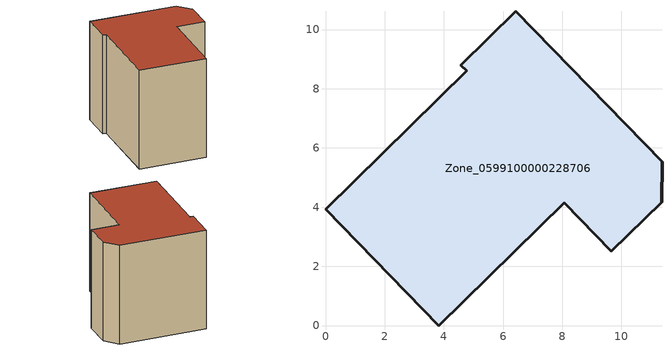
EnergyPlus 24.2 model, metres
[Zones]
Zone_0599100000228706
 floor ground (C_G): 6.43,10.61 11.37,5.54 11.36,4.17 9.66,2.5 8.06,4.14 3.82,0 0,3.92 4.77,8.6 4.57,8.8 z0
 wall outside (C_F): 0,3.92 3.82,0 8.06,4.14 9.66,2.5 11.36,4.17 11.37,5.54 6.43,10.61 4.57,8.8 4.77,8.6 0,3.92 z0:8.32
 roof outside (C_R): 6.43,10.61 4.57,8.8 4.77,8.6 0,3.92 3.82,0 8.06,4.14 9.66,2.5 11.36,4.17 11.37,5.54 z8.32
[BUILDING]
Pand.0599100000228706: North Axis=0; Terrain=City; Loads Convergence Tolerance Value=0.04; Temperature Convergence Tolerance Value=0.4; Solar Distribution=FullExterior; Maximum Number of Warmup Days=25; Minimum Number of Warmup Days=1
[Site:Location]
Rotterdam.The.Hague.AP_ZH_NLD Design_Conditions: Latitude=51.96; Longitude=4.45; Time Zone=1; Elevation=-4.5
[SITE:GROUNDTEMPERATURE:BUILDINGSURFACE]
18, 18, 18, 18, 18, 18, 18, 18, 18, 18, 18, 18
[MATERIAL] Thermal Absorptance=0.9; Solar Absorptance=0.7; Visible Absorptance=0.7
Name | Roughness | Thickness | Conductivity | Density | Specific Heat
G.TC.1975-1991 | MediumSmooth | 0.15 | 0.288461 | 540 | 1210
F.TC.1975-1991 | Rough | 0.3 | 0.230769 | 1920 | 840
R.TC.1975-1991 | MediumRough | 0.2 | 0.153846 | 1500 | 1000
[CONSTRUCTION]
C_G: G.TC.1975-1991
C_F: F.TC.1975-1991
C_R: R.TC.1975-1991
[ZONE]
Zone_0599100000228706: Type=1; Multiplier=1; Ceiling Height=Autocalculate; Volume=Autocalculate; Floor Area=autocalculate; Part of Total Floor Area=Yes
[ZONEINFILTRATION:DESIGNFLOWRATE]
Infil_Zone_0599100000228706: Zone or ZoneList or Space or SpaceList=Zone_0599100000228706; Schedule=AlwaysOn; Design Flow Rate Calculation Method=Flow/Area; Flow Rate per Floor Area=0.003; Constant Term Coefficient=1; Temperature Term Coefficient=0; Velocity Term Coefficient=0; Velocity Squared Term Coefficient=0
[HVACTEMPLATE:ZONE:IDEALLOADSAIRSYSTEM]
Zone_0599100000228706: Maximum Heating Supply Air Temperature=50; Minimum Cooling Supply Air Temperature=13; Maximum Heating Supply Air Humidity Ratio=0.0156; Minimum Cooling Supply Air Humidity Ratio=0.0077; Heating Limit=NoLimit; Cooling Limit=NoLimit; Dehumidification Control Type=ConstantSensibleHeatRatio; Cooling Sensible Heat Ratio=0.7; Dehumidification Setpoint=60; Humidification Control Type=None; Humidification Setpoint=30; Outdoor Air Method=None; Outdoor Air Flow Rate per Person=0.00944; Outdoor Air Flow Rate per Zone Floor Area=0; Outdoor Air Flow Rate per Zone=0; Demand Controlled Ventilation Type=None; Outdoor Air Economizer Type=NoEconomizer; Heat Recovery Type=None; Sensible Heat Recovery Effectiveness=0.7; Latent Heat Recovery Effectiveness=0.65
[ZONECONTROL:THERMOSTAT]
ThermostatControl_Zone_0599100000228706: Zone or ZoneList=Zone_0599100000228706; Control Type Schedule=DualSetpointControlType; Control 1=Thermostat_Zone_0599100000228706; Temperature Difference Between Cutout And Setpoint=0
[THERMOSTATSETPOINT:DUALSETPOINT]
Thermostat_Zone_0599100000228706: Heating Setpoint Temperature Schedule=HeatingSetpoint_Zone_0599100000228706; Cooling Setpoint Temperature Schedule=CoolingSetpoint_Zone_0599100000228706
[SCHEDULE:COMPACT]
HeatingSetpoint_Zone_0599100000228706: Through: 12/31, For: AllDays, Until: 24:00, 21
CoolingSetpoint_Zone_0599100000228706: Through: 12/31, For: AllDays, Until: 24:00, 24
DualSetpointControlType: Through: 12/31, For: AllDays, Until: 24:00, 4
AlwaysOn: Through: 12/31, For: AllDays, Until: 24:00, 1
